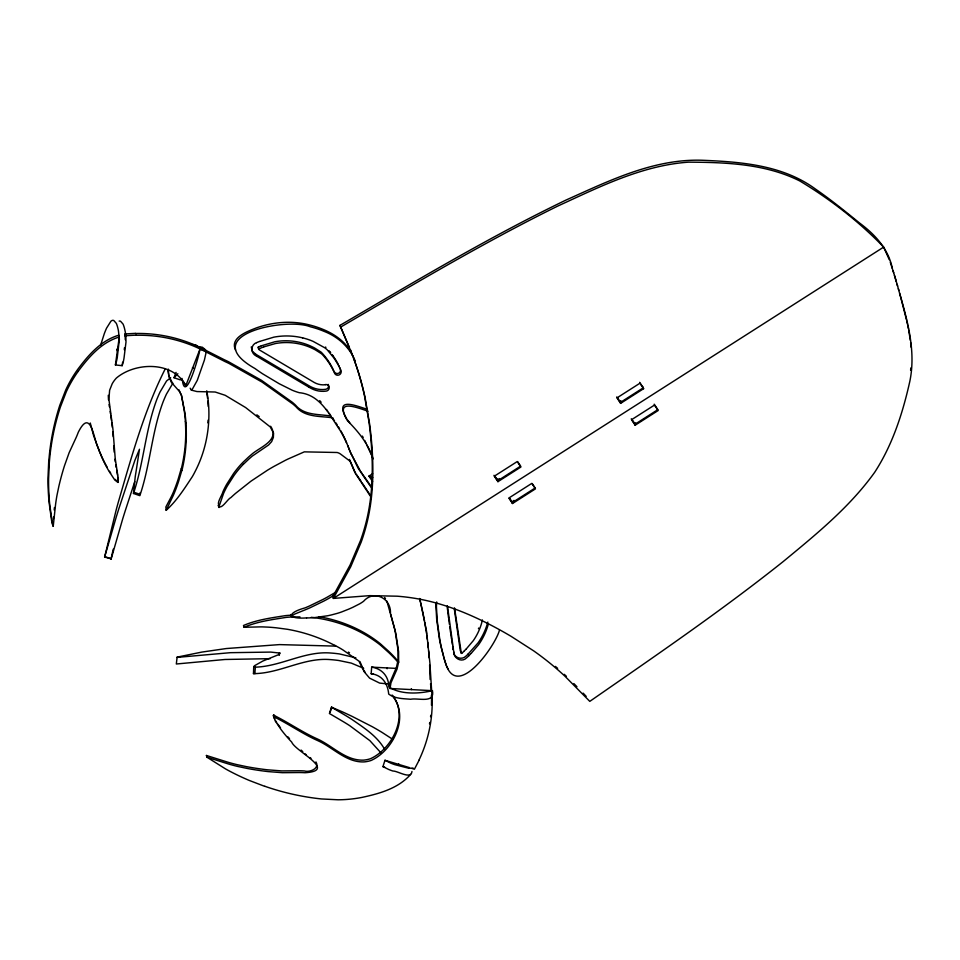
<?xml version="1.0" encoding="UTF-8"?>
<svg xmlns="http://www.w3.org/2000/svg" width="960" height="960" viewBox="0 0 960 960"><rect width="100%" height="100%" fill="white"/><g stroke="black" fill="none" stroke-linecap="round" stroke-linejoin="round"><path stroke-width="1.44" d="M168.372 369.132L168.66 374.664M396.312 668.4L371.676 667.14L371.16 673.728C382.428 675.12 387.792 683.82 388.704 694.08C394.824 698.76 403.32 698.616 410.7 699.264C417.984 697.644 435.144 703.872 432.42 690.672L390.024 688.5L390.96 682.824L397.032 669.12L398.652 661.968L398.592 651.624L395.94 634.2A118.08 113.568 -18.2 0 0 394.968 629.892L386.88 601.116M251.256 346.932L252.288 351.132L255.672 354.156M411.972 771.48C411.096 779.988 397.56 770.712 392.868 771.024A17.568 3.948 17.9 0 1 388.62 769.428L382.932 766.62L384.972 760.284L409.488 767.628M48.732 461.016L48.012 477.192A258.96 249.048 -18.2 0 0 48.336 492.372L48.624 496.824A204.768 196.932 -18.2 0 0 49.2 503.232L51.6 520.644L53.22 526.344L55.584 504.372A177.528 170.736 -18.2 0 1 57.036 495.036L58.908 486.084A288.912 277.86 -18.2 0 1 64.452 465.84L69.168 452.628L75.984 437.88A95.388 91.74 -18.2 0 0 78.276 432.288C90.18 408.468 93.324 435.804 97.236 445.824M139.668 494.34L139.764 493.044M270.192 658.668L225.036 659.484L176.328 663.996L177.108 657.132L201.804 652.092L226.296 648.54L279.456 644.604L335.688 646.116M363.684 668.316L351.3 663.108L338.94 660.528A32.412 8.244 4.5 0 0 330.324 659.604C303.756 657.3 280.02 673.548 253.476 673.644L253.74 666.564L254.7 665.616L262.92 661.008L278.508 654.708L280.128 653.112L270.708 652.092L230.436 652.68L176.844 657.408M254.844 673.752L255.36 667.176C281.4 666.324 304.704 650.796 330.84 653.028A32.412 8.244 4.5 0 1 339.456 653.94L355.86 657.84M279.3 655.356L279.504 652.728M387.132 668.76L387.132 667.716M207.852 422.868L208.08 420.144M53.376 519.108L53.556 516.996M910.596 370.224L910.824 367.908M54.192 509.976L54.432 507.516M124.896 335.928L125.088 333.936L135.48 333.36M124.284 349.692L124.488 347.688M125.28 339.696L125.088 333.936M97.464 446.196L101.532 456.576A146.196 140.604 -18.2 0 0 108.924 471.108L114.708 479.916L117.96 482.484L118.356 479.112L115.224 458.58L112.932 429.18L108.912 399.372L109.62 390.276L112.188 383.796A29.016 27.912 -18.2 0 1 116.388 378.048C135.348 361.98 173.244 360.924 185.784 385.728L199.992 349.056L206.352 351.252L204.408 360.084L197.28 380.34L192.408 389.088L191.1 389.784L190.152 388.164M315.936 761.916C319.992 768.444 309.744 772.608 304.44 770.952A95.388 91.74 -18.2 0 0 298.296 770.76L281.748 770.916L267.504 769.812A288.912 277.86 -18.2 0 1 246.348 766.62L237.228 764.688A177.528 170.736 -18.2 0 1 227.916 762.216L206.424 755.472L207.084 756.24M264.828 786.384L249.42 780.504A257.172 247.332 -18.2 0 1 233.316 773.052L231.324 772.032A204.768 196.932 -18.2 0 1 225.564 768.924L207 757.248L228.504 763.992A177.528 170.736 -18.2 0 0 237.816 766.464L246.936 768.384A288.912 277.86 -18.2 0 0 268.08 771.588L282.336 772.692L298.884 772.536A95.388 91.74 -18.2 0 1 305.028 772.728C337.956 770.724 295.416 751.536 291.708 742.104A146.196 140.604 -18.2 0 1 281.1 729.612L275.196 720.888L273.528 715.164C288.132 722.244 302.04 732.096 317.16 738.852C332.592 745.74 345.504 760.788 363.444 760.14A29.016 27.912 -18.2 0 0 370.5 758.7C392.064 748.992 409.14 716.004 392.376 695.316M125.868 335.196L125.988 342.084L124.032 357.996A17.568 2.052 -83.9 0 1 123.324 361.704L122.148 365.676L115.416 364.956L119.28 336.996L118.692 335.22C100.788 340.572 88.236 355.248 77.496 369.696A124.608 119.844 -18.2 0 0 65.724 390.024L59.796 405.276A251.112 241.5 -18.2 0 0 48.828 461.016M122.148 365.676L122.64 362.184M52.956 523.44L53.22 526.344M206.748 390.792A156.912 150.9 -18.2 0 1 207.828 397.512C211.14 422.724 206.832 449.028 195.048 471.624A84.936 81.684 -18.2 0 1 192.288 476.712C184.5 488.484 176.736 500.844 166.176 510.3L171.6 498.948A87.444 84.108 -18.2 0 0 174.024 493.752L175.524 490.056A198.612 191.016 -18.2 0 0 178.68 481.152L181.8 470.508M134.772 481.608L125.184 510.96A400.44 67.992 -71 0 0 122.688 518.928L111.192 558.816L104.616 557.076L116.16 510.024A165.384 28.08 -71 0 1 118.176 502.632C131.424 457.38 143.904 411.252 165.168 369M110.964 559.26L113.256 549.156M482.412 619.944L482.256 620.64A59.88 57.588 -18.2 0 1 473.34 640.608L466.272 648.948M432.42 690.672C419.208 693.768 400.956 694.908 388.824 686.94C388.74 676.512 382.212 668.748 371.676 667.14M181.212 468.732L178.104 479.376A198.612 191.016 -18.2 0 1 174.936 488.28L173.448 491.976A87.444 84.108 -18.2 0 1 171.024 497.172L165.864 506.976L166.176 510.3M100.584 345.276L104.292 333.708A172.74 20.148 -83.9 0 1 106.572 328.14L110.88 321.276A141.096 16.464 -83.9 0 1 113.844 320.568L116.256 323.292A101.964 11.892 -83.9 0 1 116.688 324.252L117.36 326.244A176.508 20.592 -83.9 0 1 118.428 330.744L119.388 339.264L117.3 357.264A17.568 2.052 -83.9 0 1 116.58 360.984L115.416 364.956M172.908 383.172L166.428 394.152A32.412 5.508 -71 0 0 163.272 401.424C151.716 431.784 150.312 464.916 139.836 495.66L133.476 493.476C143.82 462.696 145.428 429.624 156.912 399.228A32.412 5.508 -71 0 1 160.068 391.968L166.56 380.976L170.676 377.748M104.616 557.076L116.34 516.732A400.44 67.992 -71 0 1 118.824 508.776L134.856 460.44L139.476 449.256L136.188 470.784A170.604 28.968 -71 0 0 135.24 476.664L133.476 493.476M381.204 753.108L369.852 740.628L349.704 725.652A150.252 33.72 17.9 0 0 342.336 721.104L329.412 713.508L331.452 707.184L342.708 711.984A269.268 60.432 17.9 0 1 352.08 716.364L372.3 726.72A172.74 38.76 17.9 0 1 382.092 732.432L392.556 739.224M330.144 712.272L331.776 707.208M398.58 764.988L398.688 763.752M499.452 630.192C495.732 645.072 457.572 700.116 445.92 664.188M181.968 378.42L180.372 379.92L174.012 377.724L176.076 372.384M206.04 352.068L206.352 351.252M306.564 617.928C286.56 619.248 287.352 612.768 305.04 607.884A146.376 140.784 -18.2 0 0 309.372 606.036L323.028 599.412A209.364 201.36 -18.2 0 0 327.072 597.252L336.312 591.888M291.456 616.284L294.612 614.124L305.616 609.66A146.376 140.784 -18.2 0 0 309.96 607.812L323.604 601.188A209.364 201.36 -18.2 0 0 327.66 599.028L334.284 595.236M273.876 717.444L273.528 715.164M419.136 760.152L414.408 769.224L411.972 768.432M78.072 371.472C88.824 357.024 101.376 342.348 119.28 336.996M463.764 651.408L466.116 649.092M468.108 654.072L478.068 642.864A66.708 64.164 -18.2 0 0 487.836 622.056M468.684 655.848L470.556 654M463.668 651.504L462.396 652.74M468.348 653.82L467.136 655.032A20.76 19.968 -18.2 0 1 465.924 656.136C462.024 660.24 454.32 658.008 453.624 652.272M468.936 655.596L467.724 656.808A20.76 19.968 -18.2 0 1 466.5 657.912C461.532 663.072 453.144 658.02 453.78 651.48M243.324 464.34L248.82 459.12A197.352 189.804 -18.2 0 1 252.24 456.12L268.632 444.948L271.632 441.648L273.36 437.484L273.564 433.104L270.264 426.936L245.652 407.568L225.18 395.292L215.196 392.016L196.968 391.56L191.292 390.108M410.628 774.432C398.184 788.496 379.464 793.644 361.788 797.448A124.608 119.844 -18.2 0 1 338.04 799.788L321.396 798.948A251.112 241.5 -18.2 0 1 264.864 786.288M177.876 373.728L174.012 377.724M471.06 653.52L478.644 644.64A66.708 64.164 -18.2 0 0 488.412 623.832M254.184 672.192L253.476 673.644M413.304 768.204L408.636 768.228L394.908 764.688A17.568 3.948 17.9 0 1 390.66 763.104L384.972 760.284M372.588 481.572L368.94 476.088L372.636 473.736M497.628 479.736L496.464 478.524M498.36 479.268L499.488 478.548M621.036 400.944L620.052 401.58L619.476 400.716M643.296 387.816L620.34 402.468L616.692 396.984M497.952 481.668L520.908 467.016L517.26 461.544L494.304 476.196L497.952 481.668L497.112 479.124M643.584 388.704L639.936 383.22L616.992 397.872L620.64 403.356L643.584 388.704L643.008 386.928M889.272 259.692L883.656 247.104L333.348 598.416L332.76 596.64L350.076 565.068L360.588 540.348A197.316 189.768 -18.2 0 0 365.832 523.308C373.26 494.616 373.416 464.592 370.536 435.264A435.156 418.512 -18.2 0 0 369.012 422.1L364.536 396.024A308.424 296.616 -18.2 0 0 353.52 357.936M512.904 501.108L514.032 500.388M634.86 423.252L635.592 422.796M512.508 503.52L535.452 488.868L531.804 483.384L508.86 498.036L512.508 503.52L511.848 501.516M635.184 425.196L658.14 410.544L654.492 405.072L631.536 419.724L635.184 425.196L634.608 423.42M291.288 615.216L289.896 615.276A83.928 80.724 -18.2 0 0 285.42 615.636C271.296 617.868 256.668 619.812 243.492 625.488L244.08 627.264C257.256 621.588 271.884 619.644 285.996 617.412A83.928 80.724 -18.2 0 1 290.484 617.052L299.964 616.884M349.32 347.388L339.96 325.38C414.264 281.928 488.22 237.576 565.812 200.148C608.856 180.876 653.772 158.628 702.204 160.26C741.096 161.844 782.64 165.072 815.16 188.844C830.532 199.428 845.052 211.212 859.524 222.984C874.968 234.432 888.468 248.916 892.32 268.392M340.548 327.156C412.08 285.276 483.348 242.7 557.76 206.076C599.4 186.96 642.024 165.432 688.5 162.156C726.06 162.36 765.528 163.752 799.752 180.948C830.256 199.272 858.936 221.496 883.656 247.104M256.548 342.672C250.452 344.664 250.512 353.568 256.26 355.932M259.128 346.668L261.192 345.876M259.716 348.444L263.652 346.956M219.408 505.548C215.988 503.616 222.144 495.408 223.008 491.568A90.708 87.24 -18.2 0 1 226.668 484.32L233.544 473.556A96.864 93.156 -18.2 0 1 242.724 462.54L248.232 457.344A197.352 189.804 -18.2 0 1 251.664 454.344C259.944 447 279.996 440.52 270.648 426.264M264.036 346.812L275.484 343.524A59.88 57.588 -18.2 0 1 297.732 343.596L299.892 344.04A59.64 57.36 -18.2 0 1 310.536 347.52L313.92 349.128A48.84 46.968 -18.2 0 1 315.456 349.944L321.396 353.7A11.508 11.064 -18.2 0 1 322.344 354.564L323.28 355.548A69.408 66.744 -18.2 0 1 334.62 373.272A3.408 3.276 -18.2 0 0 339.084 374.94A3.408 3.276 -18.2 0 0 340.92 370.596A76.584 73.656 -18.2 0 0 333.672 357.696L327.516 350.16A19.404 18.66 -18.2 0 0 324.66 347.724L313.032 341.328A66.432 63.888 -18.2 0 0 302.652 337.872M259.836 341.376L273.852 337.152A66.708 64.164 -18.2 0 1 299.76 337.236L302.652 337.872M261.312 345.828L274.896 341.748A59.88 57.588 -18.2 0 1 297.144 341.82L299.304 342.264A59.64 57.36 -18.2 0 1 309.948 345.744L313.344 347.352A48.84 46.968 -18.2 0 1 314.88 348.168L320.82 351.924A11.508 11.064 -18.2 0 1 321.768 352.788L322.692 353.772A69.408 66.744 -18.2 0 1 334.044 371.496A3.408 3.276 -18.2 0 0 340.524 369.396M259.536 341.484L258.072 342.024A20.76 19.968 -18.2 0 0 256.536 342.672M274.116 716.94C288.72 724.02 302.628 733.872 317.748 740.628C333.18 747.516 346.08 762.564 364.02 761.916A29.016 27.912 -18.2 0 0 371.088 760.476C393.54 750.372 410.112 716.112 391.908 695.208M125.676 335.712L136.068 335.136M388.044 683.976L379.632 683.088L369.588 678.132L364.32 671.94L358.932 661.128L343.188 650.112A110.34 106.116 -18.2 0 0 339.66 647.976L334.812 645.324M218.196 505.5C221.1 510.912 227.304 499.104 230.94 497.532A148.836 143.136 -18.2 0 1 235.56 493.38L250.992 481.164L267.48 470.208A204.372 196.548 -18.2 0 1 274.044 466.356L285.492 460.248A94.764 91.14 -18.2 0 1 288.24 458.928L304.308 451.86L337.14 452.496A10.8 10.38 -18.2 0 1 340.32 453.9L350.076 461.208L353.64 469.38A33.588 32.304 -18.2 0 0 355.476 473.532L370.836 496.872M198.444 346.704L202.392 347.244L205.62 349.884L199.26 347.688M192.6 344.52L196.032 345.06L198.504 346.884M371.16 673.728L373.092 673.824M332.976 417.876C320.412 415.944 305.124 417.576 296.076 406.872A63.576 61.14 -18.2 0 0 292.788 403.968L262.044 382.08L229.032 363.468A166.656 160.272 -18.2 0 0 225.06 361.596L206.844 352.344A140.184 134.82 -18.2 0 0 205.512 351.72M330.936 416.016C318.828 414.06 304.128 415.536 295.5 405.096A63.576 61.14 -18.2 0 0 292.212 402.192L261.468 380.304L228.444 361.692A166.656 160.272 -18.2 0 0 224.472 359.82L206.256 350.568M253.992 667.068L255.36 667.176M311.28 617.316C335.16 619.98 358.5 628.596 377.772 643.068A95.028 91.392 -18.2 0 1 381.012 645.612L389.136 652.932A166.824 160.44 -18.2 0 1 395.832 659.76L397.644 661.812M319.032 616.68C339.948 620.364 360.168 628.476 377.184 641.292A95.028 91.392 -18.2 0 1 380.424 643.836L388.56 651.156A166.824 160.44 -18.2 0 1 395.244 657.984L398.736 662.184M367.452 409.428C355.776 405.576 333.732 396.564 346.716 418.752M368.04 411.204C356.352 407.352 334.32 398.34 347.292 420.528C358.332 431.64 368.22 443.556 373.08 458.916M244.08 627.264L256.872 626.976A87.444 84.108 -18.2 0 1 262.704 626.904L268.116 627.132A199.824 192.18 -18.2 0 1 276.36 627.816L287.568 629.316A160.524 154.38 -18.2 0 1 334.752 645.408M382.932 766.62L384.672 767.112M52.5 524.532L49.788 505.008A204.768 196.932 -18.2 0 1 49.2 498.6L48.924 494.148A258.96 249.048 -18.2 0 1 48.588 478.968L49.308 462.792A251.112 241.5 -18.2 0 1 60.372 407.052L66.288 391.788A124.608 119.844 -18.2 0 1 78.084 371.472M193.392 368.412L192.456 367.704M133.968 492.264L140.328 494.46M104.844 556.62L111.192 558.816M368.94 476.088L372.732 477.54M309.108 387.288L310.392 388.008A40.188 38.652 -18.2 0 0 311.676 388.68L313.668 389.58A24 23.088 -18.2 0 0 326.22 391.104A3.408 3.276 -18.2 0 0 329.16 387.324A3.408 3.276 -18.2 0 0 325.356 384.552M308.784 387.096L256.464 356.064M290.868 614.508L291.504 615.132M255.876 354.288L309.804 386.232A40.188 38.652 -18.2 0 0 311.088 386.904L313.092 387.804A24 23.088 -18.2 0 0 325.632 389.328A3.408 3.276 -18.2 0 0 328.176 384.372M309.924 757.572L311.004 758.28M348.36 652.068L349.524 652.836M259.116 349.764L314.34 382.524A18.324 17.628 -18.2 0 0 325.368 384.756M259.188 416.628L256.848 414.84M331.452 707.184L344.376 714.78A150.252 33.72 17.9 0 1 351.744 719.316C363.852 727.728 377.304 736.152 384.672 749.376M305.244 753.912L306.096 754.656M301.092 750.072L302.748 751.62M564.252 674.328L566.412 676.356M115.152 479.364L116.052 480.24M573.84 683.58L576.96 686.748M583.128 693.132L586.176 696.36M319.704 400.62L321.144 402.24M329.088 350.772L329.688 351.492M349.752 422.784L347.652 420.144M329.892 351.732L330.672 352.692M183.852 382.236L185.784 385.728M384.624 597.492L385.488 598.596M332.184 354.66L332.724 355.416M280.512 727.836L277.884 724.212M329.112 413.196L330.48 415.104M332.904 355.668L333.084 355.92A76.584 73.656 -18.2 0 1 334.488 357.96M326.436 409.44L327.768 411.312M371.088 486.348L362.808 474.588M371.676 488.124L358.236 468.42L350.364 451.992M181.32 378.672L182.58 380.472M172.332 382.776L168.66 375.564M333.192 418.932L334.548 420.876M178.896 389.736L181.56 395.748L184.212 410.52A130.932 125.928 -18.2 0 1 185.4 421.32M361.26 481.596L356.364 474.3M367.788 491.412L371.064 496.32M360.828 471.624L362.148 473.604M366.96 490.188L362.076 482.82M639.648 382.332L642.564 386.724M654.192 404.184L657.84 409.656L634.896 424.308L631.248 418.836M617.652 397.968L618.648 399.48M632.952 420.936L634.02 422.556M517.692 461.748L520.62 466.128L497.664 480.792L494.016 475.308M532.248 483.6L535.164 487.98L512.208 502.632L509.292 498.252M494.64 475.788L495.828 477.588M509.928 498.756L511.176 500.628M349.488 459.432L353.052 467.604A33.588 32.304 -18.2 0 0 354.888 471.756L355.608 473.04M335.868 422.82L337.152 424.788M275.556 720.696L276.66 722.412M363.744 670.164L365.196 672.444M360.168 470.64L351.252 454.14M109.5 471.276L110.676 473.16M338.4 426.78L339.612 428.784M90.264 423L93.6 435.6L99.732 452.268M362.34 436.068L363.18 437.496M235.548 350.076C229.548 337.704 247.584 331.356 256.428 327.888C273.408 321.876 292.092 320.4 309.612 324.96A96.828 93.12 -18.2 0 1 323.652 329.64C335.448 334.56 346.596 342.612 352.2 354.408M359.88 661.488L363.132 668.94M354.996 360.468C349.356 346.932 337.812 336.696 324.24 331.416A96.828 93.12 -18.2 0 0 310.2 326.736C286.38 317.1 195.912 335.016 254.988 368.532A194.34 186.9 -18.2 0 0 262.68 373.848L279.252 383.76L292.224 390.228A69.252 66.612 -18.2 0 0 299.232 392.688C320.388 394.632 329.604 415.164 340.2 430.56A123.348 118.632 -18.2 0 1 346.572 442.968M274.62 719.112L273.288 715.668M446.868 666.576L447.936 668.784M364.716 440.472L366.144 443.52M366.84 445.056L372.504 457.128M339.96 325.38L350.964 351.468M100.032 452.64L100.944 454.788A146.196 140.604 -18.2 0 0 107.208 467.352M350.952 453.768L347.772 445.488M350.076 451.596L345.984 441.192A123.348 118.632 -18.2 0 0 340.776 430.8M350.388 349.692L352.56 355.584M351.984 353.808L354.108 359.712A308.424 296.616 -18.2 0 1 365.136 397.788L369.588 423.876A435.156 418.512 -18.2 0 1 371.124 437.04C374.004 466.368 373.836 496.392 366.408 525.084A197.316 189.768 -18.2 0 1 361.176 542.124L350.664 566.844L333.348 598.416L369.84 595.644L397.188 596.196A197.244 189.696 -18.2 0 1 415.224 598.38C444.996 603.288 473.1 615.228 499.416 629.664A434.844 418.2 -18.2 0 1 511.104 636.348L533.676 650.868A308.436 296.64 -18.2 0 1 564.828 676.104L589.788 701.376C655.128 656.04 720.9 611.148 783.156 561.6C815.988 534.504 849.72 507.168 874.692 472.284C892.548 444.84 902.796 412.944 909.864 381.192C916.296 349.92 906.864 318.612 898.32 288.732M445.056 661.68L446.508 665.964M890.268 262.248L893.712 272.796M619.8 400.8L620.64 403.356M454.56 608.088L461.352 653.472M411.312 688.716L411.6 689.604M390.024 688.5L389.952 682.452L396.444 667.344L398.064 660.192L398.004 649.848L395.352 632.424A118.08 113.568 -18.2 0 0 394.392 628.116L390.612 613.956M258.036 347.292L258.612 349.068M291.012 614.844L291.6 616.62M218.436 505.764L219.024 507.54M274.2 715.068L274.776 716.844M116.76 349.188L117.348 350.964M118.32 481.932L117.768 477.336M206.424 755.472L206.988 757.38M444.276 659.124L445.644 663.456M893.124 271.02L896.34 281.652M894.468 275.436L897.624 286.08M897.048 284.304L898.896 290.508M443.544 656.592L444.852 660.9M899.568 293.172L900.804 297.6M901.104 298.716L906.516 319.932M444.132 658.368L441.12 647.112A194.328 186.888 -18.2 0 1 439.26 638.064L436.668 619.224L435.864 605.004A69.048 66.408 -18.2 0 1 435.948 602.592M443.46 655.908L441.708 648.888A194.328 186.888 -18.2 0 1 439.848 639.852L437.256 621L436.44 606.78A69.048 66.408 -18.2 0 1 436.704 601.944M390.468 612.9C390.96 598.128 373.824 589.524 363.564 601.296A46.176 44.412 -18.2 0 1 359.7 603.816L352.908 607.272A197.352 189.804 -18.2 0 1 348.732 609.132L341.64 611.94A85.212 81.948 -18.2 0 1 337.284 613.368L331.38 614.94A110.172 105.96 -18.2 0 1 327.648 615.756L314.82 617.568A90.708 87.24 -18.2 0 1 306.564 617.928M420.432 601.992L419.568 598.512M182.292 379.536C185.196 405.648 199.776 353.172 199.992 349.056M460.908 652.752L460.728 651.78M460.32 650.976L454.212 608.256M420.612 602.688L422.688 611.772M419.82 598.896L426.528 631.176L430.152 665.436A166.656 160.272 -18.2 0 1 430.296 669.744L431.592 689.796A140.184 134.82 -18.2 0 1 419.004 760.092M906.78 321.06L907.536 324.432M907.776 325.56L908.472 328.956M422.832 612.48L423.684 616.692M423.828 617.4L424.5 620.916M908.688 330.084L910.332 340.32M125.76 334.596L125.172 331.464A176.508 20.592 -83.9 0 0 124.104 326.964L123.432 324.972A101.964 11.892 -83.9 0 0 123 324.012L120.588 321.288A141.096 16.464 -83.9 0 0 119.16 321.108M424.752 622.332L426.576 633.66M115.74 464.604L116.22 467.412M116.712 470.184L117.528 475.248M453.108 649.14L452.64 646.284M453.168 649.512L453.72 651.096M453.468 649.572L447.48 606.156M452.352 644.436L451.692 640.2M110.124 411.396L110.472 413.664M451.512 639.024L450.732 633.744M109.068 404.532L109.416 406.824M110.82 415.944L111.48 420.492M450.564 632.58L449.724 626.712M114.924 459.264L115.296 461.856M426.78 635.088L427.356 639.348M449.412 624.36L448.776 619.656M448.548 617.892L447.804 612.024M218.772 507.276L223.596 493.344A90.708 87.24 -18.2 0 1 227.244 486.096L234.132 475.332A96.864 93.156 -18.2 0 1 243.3 464.316M111.792 422.784L112.356 427.404M207.576 398.424L207.24 395.736A156.912 150.9 -18.2 0 0 206.844 393.036M447.588 610.26L447.096 606.144M427.704 642.204L428.328 647.904M430.536 683.748L431.004 688.02A140.184 134.82 -18.2 0 1 431.052 689.46M167.784 370.14L169.248 377.34L171.372 382.332L179.472 391.512L181.368 394.956L184.8 412.296A130.932 125.928 -18.2 0 1 185.976 423.096M910.632 342.6L911.076 347.184M428.604 650.772L429.204 657.924M112.824 432.06L113.232 436.692M207.864 401.124L208.248 406.548M430.116 679.464L429.708 667.968A166.656 160.272 -18.2 0 0 429.624 665.1M108.504 399.912L108.276 395.304M114.216 452.184L113.82 445.644M555.396 666.42A308.436 296.64 -18.2 0 1 557.64 668.364M462.228 652.872A5.628 5.412 -18.2 0 1 461.616 653.352M258.84 348.9A5.628 5.412 -18.2 0 1 259.536 348.528M478.692 628.032A59.88 57.588 -18.2 0 1 478.44 628.644M258.252 347.124A5.628 5.412 -18.2 0 1 258.948 346.752M334.824 358.476A76.584 73.656 -18.2 0 1 338.232 364.356M338.784 365.46A76.584 73.656 -18.2 0 1 339.324 366.576M339.84 367.692A76.584 73.656 -18.2 0 1 340.344 368.82M325.512 347.04A19.404 18.66 -18.2 0 1 325.92 347.388M136.068 335.268A140.184 134.82 -18.2 0 1 204.228 351.048M289.512 738.612A146.196 140.604 -18.2 0 1 287.916 736.86M135.48 333.492A140.184 134.82 -18.2 0 1 206.208 350.64M431.424 695.196A140.184 134.82 -18.2 0 1 431.472 705.252M430.74 715.308A140.184 134.82 -18.2 0 1 430.572 716.736M429.744 722.46A140.184 134.82 -18.2 0 1 429.504 723.876M185.892 423.096A160.476 154.332 -18.2 0 1 181.92 470.532M185.304 421.32A160.476 154.332 -18.2 0 1 181.332 468.756"/></g></svg>
